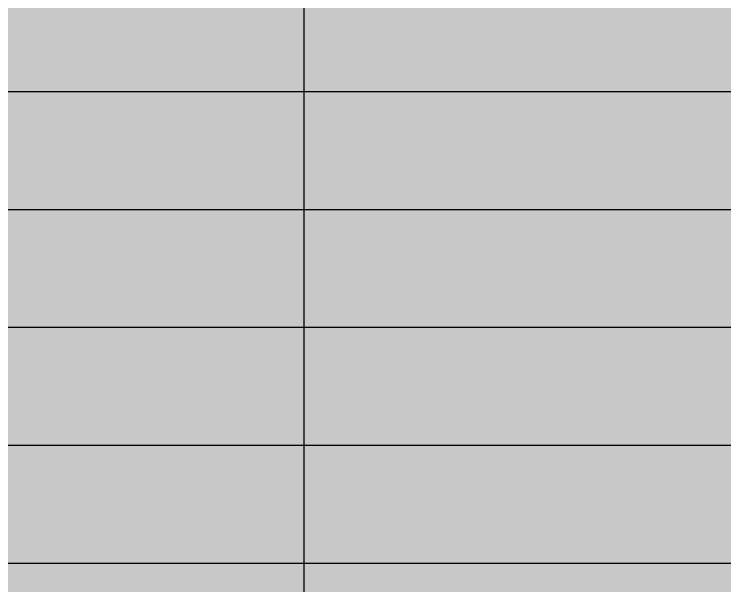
# Model space of a CAD drawing. Header units: millimetres. Extents: x 37653813 to 38677796, y 586285 to 874285.
# Drawn here: x 38256605 to 38262634, y 791351 to 796197 of the extents above; entities that cross this region are included whole.
import ezdxf

# ---------------------------------------------------------------- set-up
doc = ezdxf.new("R2010")
doc.units = ezdxf.units.MM
doc.header["$LTSCALE"] = 1000
doc.header["$MEASUREMENT"] = 0
for name, color, linetype in [('cen', 1, 'CONTINUOUS'), ('HAT-253', 253, 'CONTINUOUS'), ('먹-흰색 255', 255, 'CONTINUOUS')]:
    doc.layers.add(name, color=color, linetype=linetype)

msp = doc.modelspace()

# ---------------------------------------------------------------- hatches: boundary and pattern name
at = {"layer": '먹-흰색 255', "ltscale": 0.1}
h = msp.add_hatch(dxfattribs=at)
h.set_pattern_fill('DOTS', color=256, scale=3000, angle=-1e-14)
h.paths.add_polyline_path([(38232491.3, 780542.5), (38232491.3, 775542.5), (38305716.3, 775542.5), (38305716.3, 780542.5), (38309116.3, 780542.5), (38309116.3, 825542.5), (38314716.3, 825542.5), (38314716.3, 828142.5), (38231091.3, 828142.5), (38231091.3, 780542.5)])

# ---------------------------------------------------------------- linework, layer by layer
at = {"layer": 'cen', "ltscale": 5}
msp.add_lwpolyline([(38259066.3, 749542.5), (38259066.3, 836435.4)], dxfattribs=at)
at = {"layer": 'HAT-253', "ltscale": 0.1}
for points in [[(38224641.3, 795542.5), (38309116.3, 795542.5)], [(38224641.3, 794542.5), (38309116.3, 794542.5)], [(38224641.3, 793542.5), (38309116.3, 793542.5)], [(38224641.3, 792542.5), (38309116.3, 792542.5)], [(38224641.3, 791542.5), (38309116.3, 791542.5)]]:
    msp.add_lwpolyline(points, dxfattribs=at)

doc.saveas('drawing.dxf')
